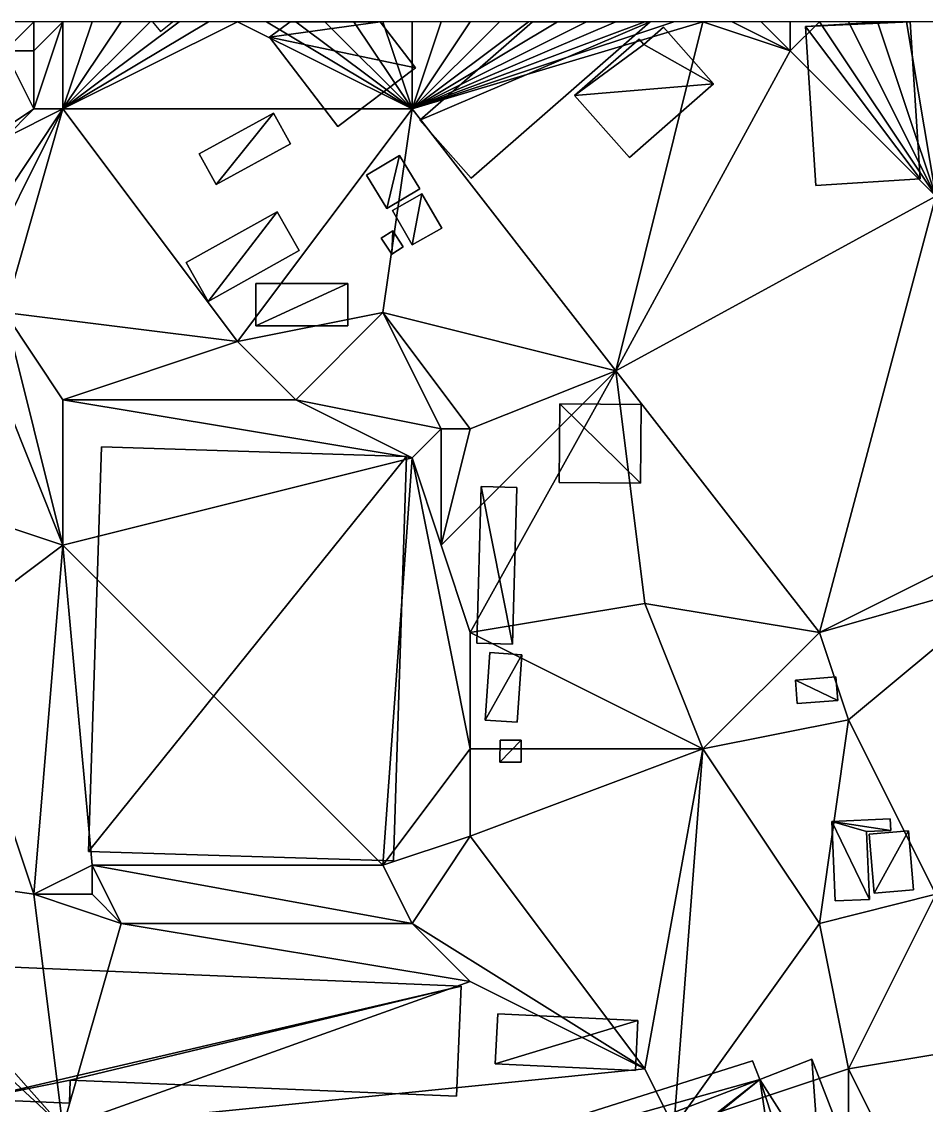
# Model space of a CAD drawing. Header units: metres. Extents: x -1103 to 901, y -902 to 905.
# Drawn here: x 491.2 to 553.4, y 825.5 to 900 of the extents above; entities that cross this region are included whole.
import ezdxf

# ---------------------------------------------------------------- set-up
doc = ezdxf.new("R2010")
doc.units = ezdxf.units.M
for name, color, linetype in [('OSM_BUILDING_FOOTPRINTS', 7, 'CONTINUOUS'), ('OSM_BUILDING_ROOFS', 1, 'CONTINUOUS'), ('OSM_BUILDING_WALLS', 8, 'CONTINUOUS'), ('OSM_TERRAIN', 3, 'CONTINUOUS')]:
    doc.layers.add(name, color=color, linetype=linetype)

msp = doc.modelspace()

# ---------------------------------------------------------------- linework, layer by layer
at = {"layer": 'OSM_BUILDING_FOOTPRINTS'}
for points in [[(501.536, 900, 11.626), (500.153, 900, 11.615), (500.709, 899.326, 11.645)], [(518.229, 896.815, 10.058), (515.797, 900, 10.058), (509.625, 900, 10.058), (508.203, 898.928, 10.058), (512.89, 892.79, 10.058)], [(534.367, 900, 9.96), (526.277, 900, 9.96), (518.528, 893.221, 9.96), (522.054, 889.229, 9.96)], [(532.942, 890.666, 9.912), (529.161, 894.924, 9.912), (533.605, 898.806, 9.912), (533.937, 898.43, 9.912), (535.285, 899.613, 9.912), (538.723, 895.731, 9.912), (532.942, 890.666, 9.912)], [(552.938, 889.195, 9.16), (552.249, 900, 9.16), (550.485, 900, 9.16), (545.057, 899.657, 9.16), (545.764, 888.742, 9.16)], [(503.362, 890.91, 10.207), (508.48, 893.708, 10.207), (509.651, 891.596, 10.207), (504.533, 888.798, 10.207), (503.362, 890.91, 10.207)], [(514.869, 889.439, 10.414), (517.146, 890.799, 10.414), (518.539, 888.51, 10.414), (516.261, 887.15, 10.414), (514.869, 889.439, 10.414)], [(516.648, 887.006, 10.469), (518.671, 888.167, 10.469), (520.042, 885.812, 10.469), (518.019, 884.65, 10.469), (516.648, 887.006, 10.469)], [(502.477, 883.434, 10.398), (508.734, 886.929, 10.398), (510.248, 884.263, 10.398), (503.981, 880.769, 10.398), (502.477, 883.434, 10.398)], [(515.886, 885.115, 10.526), (516.682, 885.624, 10.526), (517.4, 884.518, 10.526), (516.604, 884.009, 10.526), (515.886, 885.115, 10.526)], [(507.253, 881.996, 10.62), (513.586, 881.996, 10.62), (513.586, 879.088, 10.62), (507.252, 879.088, 10.62), (507.253, 881.996, 10.62)], [(533.749, 873.68, 10.027), (533.715, 868.261, 10.027), (528.111, 868.305, 10.027), (528.155, 873.713, 10.027), (533.749, 873.68, 10.027)], [(496.652, 870.761, 8.928), (517.621, 870.097, 8.928), (516.736, 842.295, 8.928), (495.767, 842.947, 8.928), (496.652, 870.761, 8.928)], [(522.451, 857.257, 9.852), (522.75, 868.04, 9.852), (525.193, 867.973, 9.852), (524.894, 857.191, 9.852), (522.451, 857.257, 9.852)], [(523.358, 856.616, 9.27), (525.546, 856.461, 9.27), (525.226, 851.827, 9.27), (523.037, 851.982, 9.27), (523.358, 856.616, 9.27)], [(544.482, 853.11, 8.439), (544.349, 854.725, 8.439), (547.135, 854.946, 8.439), (547.267, 853.331, 8.439), (544.482, 853.11, 8.439)], [(524.054, 850.589, 8.96), (525.502, 850.589, 8.96), (525.491, 849.085, 8.96), (524.043, 849.096, 8.96), (524.054, 850.589, 8.96)], [(546.847, 845.015, 7.869), (550.871, 845.181, 7.869), (550.904, 844.395, 7.869), (549.246, 844.329, 7.869), (549.445, 839.64, 7.869), (547.079, 839.541, 7.869), (546.847, 845.015, 7.869)], [(549.434, 844.13, 7.833), (552.131, 844.362, 7.833), (552.474, 840.304, 7.833), (549.776, 840.082, 7.833), (549.434, 844.13, 7.833)], [(488.394, 835.073, 7.069), (521.379, 833.691, 7.069), (521.058, 826.126, 7.069), (494.507, 827.232, 7.069), (494.441, 825.64, 7.069), (488.007, 825.905, 7.069), (488.394, 835.073, 7.069)], [(523.888, 831.777, 7.339), (533.527, 831.313, 7.339), (533.35, 827.884, 7.339), (523.711, 828.349, 7.339), (523.888, 831.777, 7.339)], [(541.409, 828.548, 6.473), (502.256, 816.173, 6.473), (499.967, 811.208, 6.473), (503.969, 797.605, 6.473), (501.05, 796.466, 6.473), (508.103, 774.16, 6.473), (523.048, 778.407, 6.473), (513.807, 803.588, 6.473), (513.53, 804.196, 6.473), (543.984, 814.16, 6.473), (543.829, 814.503, 6.473), (546.162, 815.266, 6.473), (544.282, 820.077, 6.473), (546.051, 820.751, 6.473), (546.316, 820.077, 6.473), (548.494, 820.917, 6.473), (545.476, 828.659, 6.473), (541.906, 827.276, 6.473), (541.409, 828.548, 6.473)]]:
    msp.add_polyline3d(points, close=True, dxfattribs=at)
at = {"layer": 'OSM_BUILDING_ROOFS'}
for points in [[(508.203, 898.928, 20.058), (518.229, 896.815, 20.058), (515.797, 900, 20.058)], [(508.203, 898.928, 20.058), (515.797, 900, 20.058), (509.625, 900, 20.058)], [(518.528, 893.221, 19.96), (522.054, 889.229, 19.96), (534.367, 900, 19.96)], [(518.528, 893.221, 19.96), (534.367, 900, 19.96), (526.277, 900, 19.96)], [(538.723, 895.731, 19.912), (535.285, 899.613, 19.912), (533.937, 898.43, 19.912)], [(545.057, 899.657, 19.16), (552.938, 889.195, 19.16), (552.249, 900, 19.16)], [(545.057, 899.657, 19.16), (552.249, 900, 19.16), (550.485, 900, 19.16)], [(545.057, 899.657, 19.16), (545.764, 888.742, 19.16), (552.938, 889.195, 19.16)], [(508.203, 898.928, 20.058), (512.89, 892.79, 20.058), (518.229, 896.815, 20.058)], [(533.937, 898.43, 19.912), (533.605, 898.806, 19.912), (529.161, 894.924, 19.912)], [(533.937, 898.43, 19.912), (529.161, 894.924, 19.912), (538.723, 895.731, 19.912)], [(529.161, 894.924, 19.912), (532.942, 890.666, 19.912), (538.723, 895.731, 19.912)], [(508.48, 893.708, 20.207), (503.362, 890.91, 20.207), (504.533, 888.798, 20.207)], [(508.48, 893.708, 20.207), (504.533, 888.798, 20.207), (509.651, 891.596, 20.207)], [(517.146, 890.799, 20.414), (514.869, 889.439, 20.414), (516.261, 887.15, 20.414)], [(517.146, 890.799, 20.414), (516.261, 887.15, 20.414), (518.539, 888.51, 20.414)], [(518.671, 888.167, 20.469), (516.648, 887.006, 20.469), (518.019, 884.65, 20.469)], [(518.671, 888.167, 20.469), (518.019, 884.65, 20.469), (520.042, 885.812, 20.469)], [(508.734, 886.929, 20.398), (502.477, 883.434, 20.398), (503.981, 880.769, 20.398)], [(508.734, 886.929, 20.398), (503.981, 880.769, 20.398), (510.248, 884.263, 20.398)], [(516.682, 885.624, 20.526), (515.886, 885.115, 20.526), (516.604, 884.009, 20.526)], [(516.682, 885.624, 20.526), (516.604, 884.009, 20.526), (517.4, 884.518, 20.526)], [(513.586, 881.996, 20.62), (507.253, 881.996, 20.62), (507.252, 879.088, 20.62)], [(513.586, 881.996, 20.62), (507.252, 879.088, 20.62), (513.586, 879.088, 20.62)], [(533.715, 868.261, 20.027), (528.155, 873.713, 20.027), (528.111, 868.305, 20.027)], [(533.715, 868.261, 20.027), (533.749, 873.68, 20.027), (528.155, 873.713, 20.027)], [(517.621, 870.097, 18.928), (496.652, 870.761, 18.928), (495.767, 842.947, 18.928)], [(517.621, 870.097, 18.928), (495.767, 842.947, 18.928), (516.736, 842.295, 18.928)], [(522.75, 868.04, 19.852), (522.451, 857.257, 19.852), (524.894, 857.191, 19.852)], [(522.75, 868.04, 19.852), (524.894, 857.191, 19.852), (525.193, 867.973, 19.852)], [(525.546, 856.461, 19.27), (523.358, 856.616, 19.27), (523.037, 851.982, 19.27)], [(525.546, 856.461, 19.27), (523.037, 851.982, 19.27), (525.226, 851.827, 19.27)], [(544.349, 854.725, 18.439), (547.267, 853.331, 18.439), (547.135, 854.946, 18.439)], [(544.349, 854.725, 18.439), (544.482, 853.11, 18.439), (547.267, 853.331, 18.439)], [(525.502, 850.589, 18.96), (524.054, 850.589, 18.96), (524.043, 849.096, 18.96)], [(525.502, 850.589, 18.96), (524.043, 849.096, 18.96), (525.491, 849.085, 18.96)], [(546.847, 845.015, 17.869), (550.904, 844.395, 17.869), (550.871, 845.181, 17.869)], [(546.847, 845.015, 17.869), (547.079, 839.541, 17.869), (549.445, 839.64, 17.869)], [(546.847, 845.015, 17.869), (549.445, 839.64, 17.869), (549.246, 844.329, 17.869)], [(546.847, 845.015, 17.869), (549.246, 844.329, 17.869), (550.904, 844.395, 17.869)], [(552.131, 844.362, 17.833), (549.434, 844.13, 17.833), (549.776, 840.082, 17.833)], [(552.131, 844.362, 17.833), (549.776, 840.082, 17.833), (552.474, 840.304, 17.833)], [(521.379, 833.691, 17.069), (488.394, 835.073, 17.069), (488.007, 825.905, 17.069)], [(494.507, 827.232, 17.069), (521.379, 833.691, 17.069), (488.007, 825.905, 17.069)], [(494.507, 827.232, 17.069), (521.058, 826.126, 17.069), (521.379, 833.691, 17.069)], [(533.527, 831.313, 17.339), (523.888, 831.777, 17.339), (523.711, 828.349, 17.339)], [(533.527, 831.313, 17.339), (523.711, 828.349, 17.339), (533.35, 827.884, 17.339)], [(541.906, 827.276, 16.473), (541.409, 828.548, 16.473), (502.256, 816.173, 16.473)], [(546.051, 820.751, 16.473), (545.476, 828.659, 16.473), (541.906, 827.276, 16.473)], [(546.051, 820.751, 16.473), (548.494, 820.917, 16.473), (545.476, 828.659, 16.473)], [(488.007, 825.905, 17.069), (494.441, 825.64, 17.069), (494.507, 827.232, 17.069)], [(541.906, 827.276, 16.473), (502.256, 816.173, 16.473), (499.967, 811.208, 16.473)], [(541.906, 827.276, 16.473), (499.967, 811.208, 16.473), (503.969, 797.605, 16.473)], [(541.906, 827.276, 16.473), (503.969, 797.605, 16.473), (513.53, 804.196, 16.473)], [(541.906, 827.276, 16.473), (513.53, 804.196, 16.473), (543.829, 814.503, 16.473)], [(541.906, 827.276, 16.473), (543.829, 814.503, 16.473), (544.282, 820.077, 16.473)], [(541.906, 827.276, 16.473), (544.282, 820.077, 16.473), (546.051, 820.751, 16.473)]]:
    msp.add_3dface(points, dxfattribs=at)
at = {"layer": 'OSM_BUILDING_WALLS'}
for points in [[(509.625, 900, 10.058), (508.203, 898.928, 10.058), (508.203, 898.928, 20.058)], [(509.625, 900, 10.058), (508.203, 898.928, 20.058), (509.625, 900, 20.058)], [(515.797, 900, 10.058), (509.625, 900, 10.058), (509.625, 900, 20.058)], [(515.797, 900, 10.058), (509.625, 900, 20.058), (515.797, 900, 20.058)], [(518.229, 896.815, 10.058), (515.797, 900, 10.058), (515.797, 900, 20.058)], [(518.229, 896.815, 10.058), (515.797, 900, 20.058), (518.229, 896.815, 20.058)], [(526.277, 900, 9.96), (518.528, 893.221, 9.96), (518.528, 893.221, 19.96)], [(526.277, 900, 9.96), (518.528, 893.221, 19.96), (526.277, 900, 19.96)], [(522.054, 889.229, 9.96), (534.367, 900, 9.96), (534.367, 900, 19.96)], [(522.054, 889.229, 9.96), (534.367, 900, 19.96), (522.054, 889.229, 19.96)], [(534.367, 900, 9.96), (526.277, 900, 9.96), (526.277, 900, 19.96)], [(534.367, 900, 9.96), (526.277, 900, 19.96), (534.367, 900, 19.96)], [(535.285, 899.613, 9.912), (533.937, 898.43, 9.912), (533.937, 898.43, 19.912)], [(535.285, 899.613, 9.912), (533.937, 898.43, 19.912), (535.285, 899.613, 19.912)], [(538.723, 895.731, 9.912), (535.285, 899.613, 9.912), (535.285, 899.613, 19.912)], [(538.723, 895.731, 9.912), (535.285, 899.613, 19.912), (538.723, 895.731, 19.912)], [(550.485, 900, 9.16), (545.057, 899.657, 9.16), (545.057, 899.657, 19.16)], [(550.485, 900, 9.16), (545.057, 899.657, 19.16), (550.485, 900, 19.16)], [(545.057, 899.657, 9.16), (545.764, 888.742, 9.16), (545.764, 888.742, 19.16)], [(545.057, 899.657, 9.16), (545.764, 888.742, 19.16), (545.057, 899.657, 19.16)], [(552.249, 900, 9.16), (550.485, 900, 9.16), (550.485, 900, 19.16)], [(552.249, 900, 9.16), (550.485, 900, 19.16), (552.249, 900, 19.16)], [(552.938, 889.195, 9.16), (552.249, 900, 9.16), (552.249, 900, 19.16)], [(552.938, 889.195, 9.16), (552.249, 900, 19.16), (552.938, 889.195, 19.16)], [(508.203, 898.928, 10.058), (512.89, 892.79, 10.058), (512.89, 892.79, 20.058)], [(508.203, 898.928, 10.058), (512.89, 892.79, 20.058), (508.203, 898.928, 20.058)], [(533.605, 898.806, 9.912), (529.161, 894.924, 9.912), (529.161, 894.924, 19.912)], [(533.605, 898.806, 9.912), (529.161, 894.924, 19.912), (533.605, 898.806, 19.912)], [(533.937, 898.43, 9.912), (533.605, 898.806, 9.912), (533.605, 898.806, 19.912)], [(533.937, 898.43, 9.912), (533.605, 898.806, 19.912), (533.937, 898.43, 19.912)], [(512.89, 892.79, 10.058), (518.229, 896.815, 10.058), (518.229, 896.815, 20.058)], [(512.89, 892.79, 10.058), (518.229, 896.815, 20.058), (512.89, 892.79, 20.058)], [(532.942, 890.666, 9.912), (538.723, 895.731, 9.912), (538.723, 895.731, 19.912)], [(532.942, 890.666, 9.912), (538.723, 895.731, 19.912), (532.942, 890.666, 19.912)], [(529.161, 894.924, 9.912), (532.942, 890.666, 9.912), (532.942, 890.666, 19.912)], [(529.161, 894.924, 9.912), (532.942, 890.666, 19.912), (529.161, 894.924, 19.912)], [(508.48, 893.708, 10.207), (503.362, 890.91, 10.207), (503.362, 890.91, 20.207)], [(508.48, 893.708, 10.207), (503.362, 890.91, 20.207), (508.48, 893.708, 20.207)], [(509.651, 891.596, 10.207), (508.48, 893.708, 10.207), (508.48, 893.708, 20.207)], [(509.651, 891.596, 10.207), (508.48, 893.708, 20.207), (509.651, 891.596, 20.207)], [(518.528, 893.221, 9.96), (522.054, 889.229, 9.96), (522.054, 889.229, 19.96)], [(518.528, 893.221, 9.96), (522.054, 889.229, 19.96), (518.528, 893.221, 19.96)], [(504.533, 888.798, 10.207), (509.651, 891.596, 10.207), (509.651, 891.596, 20.207)], [(504.533, 888.798, 10.207), (509.651, 891.596, 20.207), (504.533, 888.798, 20.207)], [(503.362, 890.91, 10.207), (504.533, 888.798, 10.207), (504.533, 888.798, 20.207)], [(503.362, 890.91, 10.207), (504.533, 888.798, 20.207), (503.362, 890.91, 20.207)], [(517.146, 890.799, 10.414), (514.869, 889.439, 10.414), (514.869, 889.439, 20.414)], [(517.146, 890.799, 10.414), (514.869, 889.439, 20.414), (517.146, 890.799, 20.414)], [(518.539, 888.51, 10.414), (517.146, 890.799, 10.414), (517.146, 890.799, 20.414)], [(518.539, 888.51, 10.414), (517.146, 890.799, 20.414), (518.539, 888.51, 20.414)], [(514.869, 889.439, 10.414), (516.261, 887.15, 10.414), (516.261, 887.15, 20.414)], [(514.869, 889.439, 10.414), (516.261, 887.15, 20.414), (514.869, 889.439, 20.414)], [(545.764, 888.742, 9.16), (552.938, 889.195, 9.16), (552.938, 889.195, 19.16)], [(545.764, 888.742, 9.16), (552.938, 889.195, 19.16), (545.764, 888.742, 19.16)], [(516.261, 887.15, 10.414), (518.539, 888.51, 10.414), (518.539, 888.51, 20.414)], [(516.261, 887.15, 10.414), (518.539, 888.51, 20.414), (516.261, 887.15, 20.414)], [(518.671, 888.167, 10.469), (516.648, 887.006, 10.469), (516.648, 887.006, 20.469)], [(518.671, 888.167, 10.469), (516.648, 887.006, 20.469), (518.671, 888.167, 20.469)], [(520.042, 885.812, 10.469), (518.671, 888.167, 10.469), (518.671, 888.167, 20.469)], [(520.042, 885.812, 10.469), (518.671, 888.167, 20.469), (520.042, 885.812, 20.469)], [(508.734, 886.929, 10.398), (502.477, 883.434, 10.398), (502.477, 883.434, 20.398)], [(508.734, 886.929, 10.398), (502.477, 883.434, 20.398), (508.734, 886.929, 20.398)], [(510.248, 884.263, 10.398), (508.734, 886.929, 10.398), (508.734, 886.929, 20.398)], [(510.248, 884.263, 10.398), (508.734, 886.929, 20.398), (510.248, 884.263, 20.398)], [(516.648, 887.006, 10.469), (518.019, 884.65, 10.469), (518.019, 884.65, 20.469)], [(516.648, 887.006, 10.469), (518.019, 884.65, 20.469), (516.648, 887.006, 20.469)], [(516.682, 885.624, 10.526), (515.886, 885.115, 10.526), (515.886, 885.115, 20.526)], [(516.682, 885.624, 10.526), (515.886, 885.115, 20.526), (516.682, 885.624, 20.526)], [(517.4, 884.518, 10.526), (516.682, 885.624, 10.526), (516.682, 885.624, 20.526)], [(517.4, 884.518, 10.526), (516.682, 885.624, 20.526), (517.4, 884.518, 20.526)], [(518.019, 884.65, 10.469), (520.042, 885.812, 10.469), (520.042, 885.812, 20.469)], [(518.019, 884.65, 10.469), (520.042, 885.812, 20.469), (518.019, 884.65, 20.469)], [(515.886, 885.115, 10.526), (516.604, 884.009, 10.526), (516.604, 884.009, 20.526)], [(515.886, 885.115, 10.526), (516.604, 884.009, 20.526), (515.886, 885.115, 20.526)], [(516.604, 884.009, 10.526), (517.4, 884.518, 10.526), (517.4, 884.518, 20.526)], [(516.604, 884.009, 10.526), (517.4, 884.518, 20.526), (516.604, 884.009, 20.526)], [(503.981, 880.769, 10.398), (510.248, 884.263, 10.398), (510.248, 884.263, 20.398)], [(503.981, 880.769, 10.398), (510.248, 884.263, 20.398), (503.981, 880.769, 20.398)], [(502.477, 883.434, 10.398), (503.981, 880.769, 10.398), (503.981, 880.769, 20.398)], [(502.477, 883.434, 10.398), (503.981, 880.769, 20.398), (502.477, 883.434, 20.398)], [(507.253, 881.996, 10.62), (507.252, 879.088, 10.62), (507.252, 879.088, 20.62)], [(507.253, 881.996, 10.62), (507.252, 879.088, 20.62), (507.253, 881.996, 20.62)], [(513.586, 881.996, 10.62), (507.253, 881.996, 10.62), (507.253, 881.996, 20.62)], [(513.586, 881.996, 10.62), (507.253, 881.996, 20.62), (513.586, 881.996, 20.62)], [(513.586, 879.088, 10.62), (513.586, 881.996, 10.62), (513.586, 881.996, 20.62)], [(513.586, 879.088, 10.62), (513.586, 881.996, 20.62), (513.586, 879.088, 20.62)], [(507.252, 879.088, 10.62), (513.586, 879.088, 10.62), (513.586, 879.088, 20.62)], [(507.252, 879.088, 10.62), (513.586, 879.088, 20.62), (507.252, 879.088, 20.62)], [(528.155, 873.713, 10.027), (528.111, 868.305, 10.027), (528.111, 868.305, 20.027)], [(528.155, 873.713, 10.027), (528.111, 868.305, 20.027), (528.155, 873.713, 20.027)], [(533.749, 873.68, 10.027), (528.155, 873.713, 10.027), (528.155, 873.713, 20.027)], [(533.749, 873.68, 10.027), (528.155, 873.713, 20.027), (533.749, 873.68, 20.027)], [(533.715, 868.261, 10.027), (533.749, 873.68, 10.027), (533.749, 873.68, 20.027)], [(533.715, 868.261, 10.027), (533.749, 873.68, 20.027), (533.715, 868.261, 20.027)], [(496.652, 870.761, 8.928), (495.767, 842.947, 8.928), (495.767, 842.947, 18.928)], [(496.652, 870.761, 8.928), (495.767, 842.947, 18.928), (496.652, 870.761, 18.928)], [(517.621, 870.097, 8.928), (496.652, 870.761, 8.928), (496.652, 870.761, 18.928)], [(517.621, 870.097, 8.928), (496.652, 870.761, 18.928), (517.621, 870.097, 18.928)], [(516.736, 842.295, 8.928), (517.621, 870.097, 8.928), (517.621, 870.097, 18.928)], [(516.736, 842.295, 8.928), (517.621, 870.097, 18.928), (516.736, 842.295, 18.928)], [(522.75, 868.04, 9.852), (522.451, 857.257, 9.852), (522.451, 857.257, 19.852)], [(522.75, 868.04, 9.852), (522.451, 857.257, 19.852), (522.75, 868.04, 19.852)], [(525.193, 867.973, 9.852), (522.75, 868.04, 9.852), (522.75, 868.04, 19.852)], [(525.193, 867.973, 9.852), (522.75, 868.04, 19.852), (525.193, 867.973, 19.852)], [(528.111, 868.305, 10.027), (533.715, 868.261, 10.027), (533.715, 868.261, 20.027)], [(528.111, 868.305, 10.027), (533.715, 868.261, 20.027), (528.111, 868.305, 20.027)], [(524.894, 857.191, 9.852), (525.193, 867.973, 9.852), (525.193, 867.973, 19.852)], [(524.894, 857.191, 9.852), (525.193, 867.973, 19.852), (524.894, 857.191, 19.852)], [(522.451, 857.257, 9.852), (524.894, 857.191, 9.852), (524.894, 857.191, 19.852)], [(522.451, 857.257, 9.852), (524.894, 857.191, 19.852), (522.451, 857.257, 19.852)], [(523.358, 856.616, 9.27), (523.037, 851.982, 9.27), (523.037, 851.982, 19.27)], [(523.358, 856.616, 9.27), (523.037, 851.982, 19.27), (523.358, 856.616, 19.27)], [(525.546, 856.461, 9.27), (523.358, 856.616, 9.27), (523.358, 856.616, 19.27)], [(525.546, 856.461, 9.27), (523.358, 856.616, 19.27), (525.546, 856.461, 19.27)], [(525.226, 851.827, 9.27), (525.546, 856.461, 9.27), (525.546, 856.461, 19.27)], [(525.226, 851.827, 9.27), (525.546, 856.461, 19.27), (525.226, 851.827, 19.27)], [(547.135, 854.946, 8.439), (544.349, 854.725, 8.439), (544.349, 854.725, 18.439)], [(547.135, 854.946, 8.439), (544.349, 854.725, 18.439), (547.135, 854.946, 18.439)], [(544.349, 854.725, 8.439), (544.482, 853.11, 8.439), (544.482, 853.11, 18.439)], [(544.349, 854.725, 8.439), (544.482, 853.11, 18.439), (544.349, 854.725, 18.439)], [(547.267, 853.331, 8.439), (547.135, 854.946, 8.439), (547.135, 854.946, 18.439)], [(547.267, 853.331, 8.439), (547.135, 854.946, 18.439), (547.267, 853.331, 18.439)], [(544.482, 853.11, 8.439), (547.267, 853.331, 8.439), (547.267, 853.331, 18.439)], [(544.482, 853.11, 8.439), (547.267, 853.331, 18.439), (544.482, 853.11, 18.439)], [(523.037, 851.982, 9.27), (525.226, 851.827, 9.27), (525.226, 851.827, 19.27)], [(523.037, 851.982, 9.27), (525.226, 851.827, 19.27), (523.037, 851.982, 19.27)], [(524.054, 850.589, 8.96), (524.043, 849.096, 8.96), (524.043, 849.096, 18.96)], [(524.054, 850.589, 8.96), (524.043, 849.096, 18.96), (524.054, 850.589, 18.96)], [(525.502, 850.589, 8.96), (524.054, 850.589, 8.96), (524.054, 850.589, 18.96)], [(525.502, 850.589, 8.96), (524.054, 850.589, 18.96), (525.502, 850.589, 18.96)], [(525.491, 849.085, 8.96), (525.502, 850.589, 8.96), (525.502, 850.589, 18.96)], [(525.491, 849.085, 8.96), (525.502, 850.589, 18.96), (525.491, 849.085, 18.96)], [(524.043, 849.096, 8.96), (525.491, 849.085, 8.96), (525.491, 849.085, 18.96)], [(524.043, 849.096, 8.96), (525.491, 849.085, 18.96), (524.043, 849.096, 18.96)], [(550.871, 845.181, 7.869), (546.847, 845.015, 7.869), (546.847, 845.015, 17.869)], [(550.871, 845.181, 7.869), (546.847, 845.015, 17.869), (550.871, 845.181, 17.869)], [(546.847, 845.015, 7.869), (547.079, 839.541, 7.869), (547.079, 839.541, 17.869)], [(546.847, 845.015, 7.869), (547.079, 839.541, 17.869), (546.847, 845.015, 17.869)], [(550.904, 844.395, 7.869), (550.871, 845.181, 7.869), (550.871, 845.181, 17.869)], [(550.904, 844.395, 7.869), (550.871, 845.181, 17.869), (550.904, 844.395, 17.869)], [(549.246, 844.329, 7.869), (550.904, 844.395, 7.869), (550.904, 844.395, 17.869)], [(549.246, 844.329, 7.869), (550.904, 844.395, 17.869), (549.246, 844.329, 17.869)], [(549.445, 839.64, 7.869), (549.246, 844.329, 7.869), (549.246, 844.329, 17.869)], [(549.445, 839.64, 7.869), (549.246, 844.329, 17.869), (549.445, 839.64, 17.869)], [(552.131, 844.362, 7.833), (549.434, 844.13, 7.833), (549.434, 844.13, 17.833)], [(552.131, 844.362, 7.833), (549.434, 844.13, 17.833), (552.131, 844.362, 17.833)], [(552.474, 840.304, 7.833), (552.131, 844.362, 7.833), (552.131, 844.362, 17.833)], [(552.474, 840.304, 7.833), (552.131, 844.362, 17.833), (552.474, 840.304, 17.833)], [(549.434, 844.13, 7.833), (549.776, 840.082, 7.833), (549.776, 840.082, 17.833)], [(549.434, 844.13, 7.833), (549.776, 840.082, 17.833), (549.434, 844.13, 17.833)], [(495.767, 842.947, 8.928), (516.736, 842.295, 8.928), (516.736, 842.295, 18.928)], [(495.767, 842.947, 8.928), (516.736, 842.295, 18.928), (495.767, 842.947, 18.928)], [(549.776, 840.082, 7.833), (552.474, 840.304, 7.833), (552.474, 840.304, 17.833)], [(549.776, 840.082, 7.833), (552.474, 840.304, 17.833), (549.776, 840.082, 17.833)], [(547.079, 839.541, 7.869), (549.445, 839.64, 7.869), (549.445, 839.64, 17.869)], [(547.079, 839.541, 7.869), (549.445, 839.64, 17.869), (547.079, 839.541, 17.869)], [(521.379, 833.691, 7.069), (488.394, 835.073, 7.069), (488.394, 835.073, 17.069)], [(521.379, 833.691, 7.069), (488.394, 835.073, 17.069), (521.379, 833.691, 17.069)], [(521.058, 826.126, 7.069), (521.379, 833.691, 7.069), (521.379, 833.691, 17.069)], [(521.058, 826.126, 7.069), (521.379, 833.691, 17.069), (521.058, 826.126, 17.069)], [(523.888, 831.777, 7.339), (523.711, 828.349, 7.339), (523.711, 828.349, 17.339)], [(523.888, 831.777, 7.339), (523.711, 828.349, 17.339), (523.888, 831.777, 17.339)], [(533.527, 831.313, 7.339), (523.888, 831.777, 7.339), (523.888, 831.777, 17.339)], [(533.527, 831.313, 7.339), (523.888, 831.777, 17.339), (533.527, 831.313, 17.339)], [(533.35, 827.884, 7.339), (533.527, 831.313, 7.339), (533.527, 831.313, 17.339)], [(533.35, 827.884, 7.339), (533.527, 831.313, 17.339), (533.35, 827.884, 17.339)], [(541.409, 828.548, 6.473), (502.256, 816.173, 6.473), (502.256, 816.173, 16.473)], [(541.409, 828.548, 6.473), (502.256, 816.173, 16.473), (541.409, 828.548, 16.473)], [(541.906, 827.276, 6.473), (541.409, 828.548, 6.473), (541.409, 828.548, 16.473)], [(541.906, 827.276, 6.473), (541.409, 828.548, 16.473), (541.906, 827.276, 16.473)], [(545.476, 828.659, 6.473), (541.906, 827.276, 6.473), (541.906, 827.276, 16.473)], [(545.476, 828.659, 6.473), (541.906, 827.276, 16.473), (545.476, 828.659, 16.473)], [(548.494, 820.917, 6.473), (545.476, 828.659, 6.473), (545.476, 828.659, 16.473)], [(548.494, 820.917, 6.473), (545.476, 828.659, 16.473), (548.494, 820.917, 16.473)], [(523.711, 828.349, 7.339), (533.35, 827.884, 7.339), (533.35, 827.884, 17.339)], [(523.711, 828.349, 7.339), (533.35, 827.884, 17.339), (523.711, 828.349, 17.339)], [(494.441, 825.64, 7.069), (494.507, 827.232, 7.069), (494.507, 827.232, 17.069)], [(494.441, 825.64, 7.069), (494.507, 827.232, 17.069), (494.441, 825.64, 17.069)], [(494.507, 827.232, 7.069), (521.058, 826.126, 7.069), (521.058, 826.126, 17.069)], [(494.507, 827.232, 7.069), (521.058, 826.126, 17.069), (494.507, 827.232, 17.069)], [(488.007, 825.905, 7.069), (494.441, 825.64, 7.069), (494.441, 825.64, 17.069)], [(488.007, 825.905, 7.069), (494.441, 825.64, 17.069), (488.007, 825.905, 17.069)]]:
    msp.add_3dface(points, dxfattribs=at)
at = {"layer": 'OSM_TERRAIN'}
for points in [[(490, 898, 10.261), (492, 898, 10.823), (492, 900, 11.129)], [(490, 898, 10.261), (492, 900, 11.129), (490, 900, 10.614)], [(494, 894, 11.797), (494, 900, 11.712), (492, 894, 11.39)], [(492, 894, 11.39), (494, 900, 11.712), (492, 898, 10.823)], [(492, 898, 10.823), (494, 900, 11.712), (492, 900, 11.129)], [(518, 894, 12.113), (506, 900, 11.949), (494, 894, 11.797)], [(494, 894, 11.797), (496, 900, 11.821), (494, 900, 11.712)], [(494, 894, 11.797), (498, 900, 11.741), (496, 900, 11.821)], [(494, 894, 11.797), (500, 900, 11.614), (498, 900, 11.741)], [(494, 894, 11.797), (502, 900, 11.63), (500, 900, 11.614)], [(494, 894, 11.797), (504, 900, 11.746), (502, 900, 11.63)], [(494, 894, 11.797), (506, 900, 11.949), (504, 900, 11.746)], [(506, 900, 11.949), (518, 894, 12.113), (508, 900, 12.055)], [(518, 894, 12.113), (510, 900, 12.074), (508, 900, 12.055)], [(518, 894, 12.113), (512, 900, 12.074), (510, 900, 12.074)], [(518, 894, 12.113), (514, 900, 12.074), (512, 900, 12.074)], [(518, 894, 12.113), (516, 900, 12.072), (514, 900, 12.074)], [(518, 894, 12.113), (518, 900, 12.055), (516, 900, 12.072)], [(518, 894, 12.113), (532, 876, 12.045), (538, 900, 11.894)], [(518, 894, 12.113), (526, 900, 12.006), (524, 900, 12.01)], [(518, 900, 12.055), (518, 894, 12.113), (520, 900, 12.034)], [(518, 894, 12.113), (522, 900, 12.017), (520, 900, 12.034)], [(518, 894, 12.113), (524, 900, 12.01), (522, 900, 12.017)], [(526, 900, 12.006), (518, 894, 12.113), (528, 900, 12.006)], [(518, 894, 12.113), (530, 900, 11.996), (528, 900, 12.006)], [(518, 894, 12.113), (532, 900, 11.979), (530, 900, 11.996)], [(518, 894, 12.113), (534, 900, 11.969), (532, 900, 11.979)], [(518, 894, 12.113), (538, 900, 11.894), (536, 900, 11.956)], [(518, 894, 12.113), (536, 900, 11.956), (534, 900, 11.969)], [(532, 876, 12.045), (544, 898, 11.297), (538, 900, 11.894)], [(538, 900, 11.894), (544, 898, 11.297), (540, 900, 11.672)], [(544, 898, 11.297), (542, 900, 11.452), (540, 900, 11.672)], [(544, 898, 11.297), (544, 900, 11.287), (542, 900, 11.452)], [(544, 898, 11.297), (554, 888, 11.066), (546, 900, 11.247)], [(544, 898, 11.297), (546, 900, 11.247), (544, 900, 11.287)], [(546, 900, 11.247), (554, 888, 11.066), (548, 900, 11.241)], [(554, 888, 11.066), (550, 900, 11.242), (548, 900, 11.241)], [(554, 888, 11.066), (552, 900, 11.244), (550, 900, 11.242)], [(554, 888, 11.066), (554, 900, 11.035), (552, 900, 11.244)], [(490, 892, 10.756), (492, 894, 11.39), (490, 898, 10.261)], [(492, 894, 11.39), (492, 898, 10.823), (490, 898, 10.261)], [(532, 876, 12.045), (554, 888, 11.066), (544, 898, 11.297)], [(490, 888, 11.2), (494, 894, 11.797), (486, 890, 10.317)], [(486, 890, 10.317), (494, 894, 11.797), (492, 894, 11.39)], [(486, 890, 10.317), (492, 894, 11.39), (490, 892, 10.756)], [(490, 880, 11.349), (494, 894, 11.797), (488, 882, 11.112)], [(488, 882, 11.112), (494, 894, 11.797), (490, 888, 11.2)], [(490, 880, 11.349), (506, 878, 12.563), (494, 894, 11.797)], [(506, 878, 12.563), (518, 894, 12.113), (494, 894, 11.797)], [(506, 878, 12.563), (516, 880, 12.749), (518, 894, 12.113)], [(532, 876, 12.045), (518, 894, 12.113), (516, 880, 12.749)], [(532, 876, 12.045), (546, 858, 10.545), (554, 888, 11.066)], [(546, 858, 10.545), (562, 866, 9.002), (554, 888, 11.066)], [(490, 874, 11.19), (494, 864, 11.077), (490, 880, 11.349)], [(494, 864, 11.077), (494, 874, 11.523), (490, 880, 11.349)], [(494, 874, 11.523), (506, 878, 12.563), (490, 880, 11.349)], [(510, 874, 12.324), (516, 880, 12.749), (506, 878, 12.563)], [(510, 874, 12.324), (520, 872, 12.095), (516, 880, 12.749)], [(520, 872, 12.095), (522, 872, 12.341), (516, 880, 12.749)], [(522, 872, 12.341), (532, 876, 12.045), (516, 880, 12.749)], [(494, 874, 11.523), (510, 874, 12.324), (506, 878, 12.563)], [(520, 864, 11.829), (522, 858, 11.921), (532, 876, 12.045)], [(520, 864, 11.829), (532, 876, 12.045), (522, 872, 12.341)], [(522, 858, 11.921), (534, 860, 11.711), (532, 876, 12.045)], [(534, 860, 11.711), (546, 858, 10.545), (532, 876, 12.045)], [(482, 868, 10.365), (494, 864, 11.077), (490, 874, 11.19)], [(494, 864, 11.077), (518, 870, 11.241), (494, 874, 11.523)], [(494, 874, 11.523), (518, 870, 11.241), (510, 874, 12.324)], [(510, 874, 12.324), (518, 870, 11.241), (520, 872, 12.095)], [(518, 870, 11.241), (520, 864, 11.829), (520, 872, 12.095)], [(520, 864, 11.829), (522, 872, 12.341), (520, 872, 12.095)], [(494, 864, 11.077), (516, 842, 11.035), (518, 870, 11.241)], [(522, 850, 11.052), (518, 870, 11.241), (516, 842, 11.035)], [(522, 850, 11.052), (522, 858, 11.921), (518, 870, 11.241)], [(518, 870, 11.241), (522, 858, 11.921), (520, 864, 11.829)], [(486, 858, 10.326), (494, 864, 11.077), (482, 868, 10.365)], [(560, 862, 9.216), (562, 866, 9.002), (546, 858, 10.545)], [(492, 840, 9.709), (494, 864, 11.077), (486, 858, 10.326)], [(492, 840, 9.709), (496, 842, 10.847), (494, 864, 11.077)], [(496, 842, 10.847), (516, 842, 11.035), (494, 864, 11.077)], [(548, 852, 10.388), (560, 862, 9.216), (546, 858, 10.545)], [(554, 840, 9.733), (560, 862, 9.216), (548, 852, 10.388)], [(538, 850, 10.609), (534, 860, 11.711), (522, 858, 11.921)], [(538, 850, 10.609), (546, 858, 10.545), (534, 860, 11.711)], [(478, 842, 9.042), (492, 840, 9.709), (486, 858, 10.326)], [(522, 850, 11.052), (538, 850, 10.609), (522, 858, 11.921)], [(538, 850, 10.609), (548, 852, 10.388), (546, 858, 10.545)], [(538, 850, 10.609), (546, 838, 9.791), (548, 852, 10.388)], [(546, 838, 9.791), (554, 840, 9.733), (548, 852, 10.388)], [(474, 804, 9.103), (494, 824, 9.179), (466, 850, 9.027)], [(466, 850, 9.027), (494, 824, 9.179), (478, 842, 9.042)], [(516, 842, 11.035), (522, 844, 10.184), (522, 850, 11.052)], [(534, 828, 9.332), (538, 850, 10.609), (522, 844, 10.184)], [(522, 844, 10.184), (538, 850, 10.609), (522, 850, 11.052)], [(536, 824, 8.959), (538, 850, 10.609), (534, 828, 9.332)], [(536, 824, 8.959), (546, 838, 9.791), (538, 850, 10.609)], [(518, 838, 9.764), (522, 844, 10.184), (516, 842, 11.035)], [(518, 838, 9.764), (534, 828, 9.332), (522, 844, 10.184)], [(494, 824, 9.179), (492, 840, 9.709), (478, 842, 9.042)], [(496, 840, 10.185), (496, 842, 10.847), (492, 840, 9.709)], [(496, 840, 10.185), (498, 838, 9.678), (496, 842, 10.847)], [(498, 838, 9.678), (518, 838, 9.764), (496, 842, 10.847)], [(496, 842, 10.847), (518, 838, 9.764), (516, 842, 11.035)], [(494, 824, 9.179), (498, 838, 9.678), (492, 840, 9.709)], [(498, 838, 9.678), (496, 840, 10.185), (492, 840, 9.709)], [(548, 828, 8.797), (554, 840, 9.733), (546, 838, 9.791)], [(548, 828, 8.797), (560, 830, 7.733), (554, 840, 9.733)], [(494, 824, 9.179), (522, 834, 9.329), (498, 838, 9.678)], [(522, 834, 9.329), (518, 838, 9.764), (498, 838, 9.678)], [(522, 834, 9.329), (534, 828, 9.332), (518, 838, 9.764)], [(536, 824, 8.959), (548, 828, 8.797), (546, 838, 9.791)], [(534, 828, 9.332), (522, 834, 9.329), (494, 824, 9.179)], [(552, 820, 7.749), (560, 830, 7.733), (548, 828, 8.797)], [(552, 820, 7.749), (558, 820, 7.542), (560, 830, 7.733)], [(494, 824, 9.179), (536, 824, 8.959), (534, 828, 9.332)], [(548, 822, 8.959), (548, 828, 8.797), (536, 824, 8.959)], [(548, 822, 8.959), (552, 820, 7.749), (548, 828, 8.797)]]:
    msp.add_3dface(points, dxfattribs=at)

doc.saveas('drawing.dxf')
